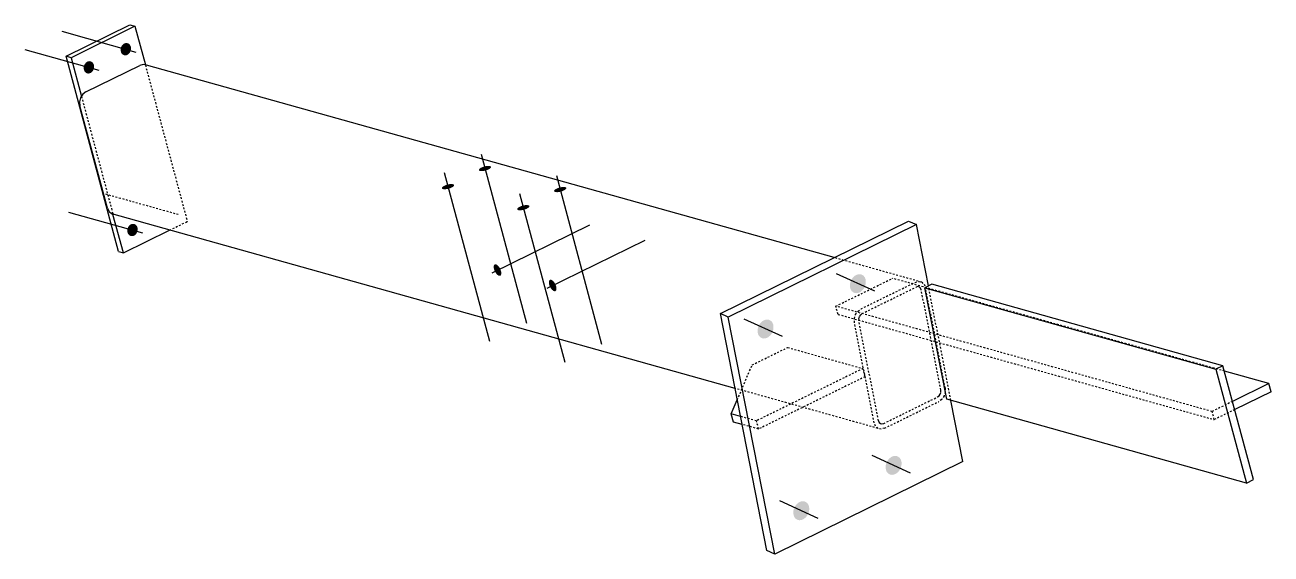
# Model space of a CAD drawing. Header units: millimetres. Extents: x 10 to 30124, y 3 to 600.
# Drawn here: x 8833 to 10224, y 10 to 600 of the extents above; entities that cross this region are included whole.
import ezdxf

# ---------------------------------------------------------------- set-up
doc = ezdxf.new("R2010")
doc.units = ezdxf.units.MM
doc.linetypes.add('DXK_LINE_DOT2', pattern=[3.9198, 1.9599, -1.9599])
doc.layers.add('STÅL', color=7, linetype='Continuous')

msp = doc.modelspace()

# ---------------------------------------------------------------- hatches: boundary and pattern name
at = {"layer": 'STÅL', "linetype": 'Continuous'}
for color, points in [(96, [(8940.5, 574.7), (8941, 576), (8941.8, 577.3), (8942.7, 578.3), (8943.7, 579.2), (8944.9, 579.7), (8946.1, 580), (8947.3, 580), (8948.5, 579.7), (8949.5, 579.1), (8950.4, 578.2), (8951.1, 577.1), (8951.6, 575.8), (8951.8, 574.5), (8951.8, 573), (8951.5, 571.6), (8951, 570.2), (8950.3, 569), (8949.3, 567.9), (8948.3, 567.1), (8947.1, 566.5), (8945.9, 566.2), (8944.7, 566.3), (8943.6, 566.6), (8942.5, 567.2), (8941.6, 568.1), (8940.9, 569.1), (8940.5, 570.4), (8940.2, 571.8), (8940.2, 573.2)]), (96, [(8899.3, 554.4), (8899.8, 555.8), (8900.6, 557), (8901.5, 558.1), (8902.5, 558.9), (8903.7, 559.5), (8904.9, 559.8), (8906.1, 559.7), (8907.3, 559.4), (8908.3, 558.8), (8909.2, 558), (8909.9, 556.9), (8910.4, 555.6), (8910.6, 554.2), (8910.6, 552.8), (8910.3, 551.3), (8909.8, 550), (8909.1, 548.7), (8908.1, 547.7), (8907.1, 546.8), (8905.9, 546.3), (8904.7, 546), (8903.5, 546), (8902.4, 546.3), (8901.3, 546.9), (8900.4, 547.8), (8899.7, 548.9), (8899.3, 550.2), (8899, 551.5), (8899.1, 553)]), (96, [(9347.2, 437.7), (9345.8, 437.3), (9344.4, 437.1), (9343.2, 437), (9342, 437.1), (9341.1, 437.2), (9340.4, 437.5), (9340, 437.9), (9339.8, 438.4), (9340, 439), (9340.5, 439.6), (9341.2, 440.2), (9342.1, 440.8), (9343.3, 441.3), (9344.6, 441.8), (9346, 442.3), (9347.4, 442.6), (9348.8, 442.8), (9350.1, 442.9), (9351.2, 442.9), (9352.2, 442.7), (9352.9, 442.4), (9353.3, 442), (9353.4, 441.5), (9353.2, 441), (9352.8, 440.4), (9352.1, 439.8), (9351.1, 439.2), (9349.9, 438.6), (9348.6, 438.1)]), (96, [(9306, 417.4), (9304.6, 417.1), (9303.2, 416.9), (9302, 416.8), (9300.8, 416.8), (9299.9, 417), (9299.2, 417.3), (9298.8, 417.7), (9298.6, 418.2), (9298.8, 418.7), (9299.3, 419.3), (9300, 419.9), (9301, 420.5), (9302.1, 421.1), (9303.4, 421.6), (9304.8, 422), (9306.2, 422.4), (9307.6, 422.6), (9308.9, 422.7), (9310, 422.6), (9311, 422.4), (9311.7, 422.2), (9312.1, 421.8), (9312.2, 421.3), (9312, 420.7), (9311.6, 420.1), (9310.9, 419.5), (9309.9, 418.9), (9308.7, 418.3), (9307.4, 417.8)]), (96, [(9431.2, 414.1), (9429.8, 413.8), (9428.4, 413.6), (9427.1, 413.5), (9426, 413.6), (9425, 413.7), (9424.3, 414), (9423.9, 414.4), (9423.8, 414.9), (9423.9, 415.5), (9424.4, 416), (9425.1, 416.7), (9426.1, 417.3), (9427.3, 417.8), (9428.6, 418.3), (9429.9, 418.8), (9431.4, 419.1), (9432.8, 419.3), (9434, 419.4), (9435.2, 419.4), (9436.1, 419.2), (9436.8, 418.9), (9437.2, 418.5), (9437.4, 418), (9437.2, 417.5), (9436.7, 416.9), (9436, 416.3), (9435, 415.7), (9433.9, 415.1), (9432.6, 414.6)]), (96, [(9390, 393.9), (9388.6, 393.6), (9387.2, 393.4), (9385.9, 393.3), (9384.8, 393.3), (9383.8, 393.5), (9383.1, 393.8), (9382.7, 394.2), (9382.6, 394.7), (9382.7, 395.2), (9383.2, 395.8), (9383.9, 396.4), (9384.9, 397), (9386.1, 397.6), (9387.4, 398.1), (9388.8, 398.5), (9390.2, 398.9), (9391.6, 399.1), (9392.8, 399.2), (9394, 399.1), (9394.9, 398.9), (9395.6, 398.7), (9396, 398.3), (9396.2, 397.8), (9396, 397.2), (9395.5, 396.6), (9394.8, 396), (9393.8, 395.4), (9392.7, 394.8), (9391.4, 394.3)]), (96, [(8948, 372.9), (8948.5, 374.3), (8949.2, 375.5), (8950.1, 376.6), (8951.2, 377.4), (8952.3, 378), (8953.6, 378.2), (8954.8, 378.2), (8955.9, 377.9), (8956.9, 377.3), (8957.8, 376.4), (8958.5, 375.3), (8959, 374.1), (8959.2, 372.7), (8959.2, 371.2), (8958.9, 369.8), (8958.4, 368.4), (8957.7, 367.2), (8956.8, 366.1), (8955.7, 365.3), (8954.6, 364.7), (8953.4, 364.5), (8952.1, 364.5), (8951, 364.8), (8950, 365.4), (8949.1, 366.3), (8948.4, 367.4), (8947.9, 368.6), (8947.7, 370), (8947.7, 371.4)]), (96, [(9363.6, 328.1), (9364.1, 326.7), (9364.6, 325.4), (9364.8, 324.1), (9364.9, 322.9), (9364.8, 321.9), (9364.5, 321.1), (9364, 320.5), (9363.4, 320.2), (9362.6, 320.2), (9361.8, 320.5), (9360.9, 321), (9360, 321.8), (9359.2, 322.7), (9358.4, 323.9), (9357.7, 325.2), (9357.1, 326.5), (9356.7, 327.9), (9356.4, 329.1), (9356.3, 330.3), (9356.5, 331.3), (9356.8, 332.2), (9357.2, 332.7), (9357.9, 333), (9358.6, 333.1), (9359.4, 332.8), (9360.3, 332.3), (9361.2, 331.5), (9362.1, 330.5), (9362.9, 329.4)]), (4, [(9755, 314.9), (9756.1, 316.9), (9757.5, 318.7), (9759.1, 320.1), (9760.9, 321.2), (9762.8, 321.8), (9764.6, 322), (9766.4, 321.7), (9768, 321), (9769.3, 319.9), (9770.4, 318.3), (9771.2, 316.5), (9771.5, 314.5), (9771.5, 312.3), (9771.1, 310.1), (9770.3, 307.9), (9769.2, 305.9), (9767.8, 304.2), (9766.2, 302.7), (9764.4, 301.6), (9762.5, 301), (9760.7, 300.8), (9758.9, 301.1), (9757.3, 301.8), (9755.9, 303), (9754.9, 304.5), (9754.1, 306.3), (9753.8, 308.3), (9753.8, 310.5), (9754.2, 312.7)]), (96, [(9425.1, 310.8), (9425.7, 309.5), (9426.1, 308.2), (9426.4, 306.9), (9426.4, 305.7), (9426.3, 304.7), (9426, 303.9), (9425.6, 303.3), (9424.9, 303), (9424.2, 303), (9423.4, 303.2), (9422.5, 303.8), (9421.6, 304.5), (9420.7, 305.5), (9419.9, 306.7), (9419.2, 307.9), (9418.6, 309.3), (9418.2, 310.6), (9418, 311.9), (9417.9, 313.1), (9418, 314.1), (9418.3, 314.9), (9418.8, 315.5), (9419.4, 315.8), (9420.2, 315.8), (9421, 315.6), (9421.9, 315), (9422.7, 314.3), (9423.6, 313.3), (9424.4, 312.1)]), (4, [(9652, 264.3), (9653.1, 266.3), (9654.5, 268.1), (9656.1, 269.5), (9657.9, 270.6), (9659.8, 271.2), (9661.6, 271.4), (9663.4, 271.1), (9665, 270.4), (9666.4, 269.2), (9667.4, 267.7), (9668.2, 265.9), (9668.5, 263.9), (9668.5, 261.7), (9668.1, 259.5), (9667.3, 257.3), (9666.2, 255.3), (9664.8, 253.5), (9663.2, 252.1), (9661.4, 251), (9659.5, 250.4), (9657.7, 250.2), (9655.9, 250.5), (9654.3, 251.2), (9653, 252.4), (9651.9, 253.9), (9651.1, 255.7), (9650.8, 257.7), (9650.8, 259.9), (9651.2, 262.1)]), (4, [(9794.8, 112.1), (9795.9, 114.1), (9797.3, 115.9), (9799, 117.3), (9800.7, 118.4), (9802.6, 119), (9804.4, 119.2), (9806.2, 118.9), (9807.8, 118.2), (9809.2, 117), (9810.3, 115.5), (9811, 113.7), (9811.4, 111.7), (9811.3, 109.5), (9810.9, 107.3), (9810.2, 105.1), (9809, 103.1), (9807.6, 101.3), (9806, 99.9), (9804.2, 98.8), (9802.4, 98.2), (9800.5, 98), (9798.8, 98.3), (9797.2, 99), (9795.8, 100.2), (9794.7, 101.7), (9794, 103.5), (9793.6, 105.5), (9793.6, 107.7), (9794, 109.9)]), (4, [(9691.8, 61.5), (9692.9, 63.5), (9694.3, 65.2), (9696, 66.7), (9697.7, 67.8), (9699.6, 68.4), (9701.5, 68.6), (9703.2, 68.3), (9704.8, 67.6), (9706.2, 66.4), (9707.3, 64.9), (9708, 63.1), (9708.4, 61), (9708.3, 58.9), (9707.9, 56.7), (9707.2, 54.5), (9706, 52.5), (9704.6, 50.7), (9703, 49.3), (9701.2, 48.2), (9699.4, 47.6), (9697.5, 47.4), (9695.8, 47.7), (9694.2, 48.4), (9692.8, 49.5), (9691.7, 51.1), (9691, 52.9), (9690.6, 54.9), (9690.6, 57.1), (9691, 59.3)])]:
    msp.add_hatch(color=color, dxfattribs=at).paths.add_polyline_path(points)

# ---------------------------------------------------------------- linework, layer by layer
at = {"layer": 'STÅL', "color": 2, "linetype": 'Continuous'}
for p, q in [((8879.3, 565.2), (8950.6, 600.2)), ((8956.2, 598.7), (8884.9, 563.6)), ((8950.6, 600.2), (8956.2, 598.7)), ((8956.2, 598.7), (8967.8, 555.5)), ((8937.7, 347.4), (8879.3, 565.2)), ((8884.9, 563.6), (8879.3, 565.2)), ((8884.9, 563.6), (8896.5, 520.5)), ((8965.5, 556.1), (8961.6, 555.1)), ((8969.2, 555.2), (8965.5, 556.1)), ((8901.4, 525.5), (8961.6, 555.1)), ((9736.1, 340.5), (8969.2, 555.2)), ((8895.5, 519), (8894.4, 514.5)), ((8894.4, 514.5), (8894.8, 510)), ((8898, 522.9), (8895.5, 519)), ((8901.4, 525.5), (8898, 522.9)), ((8925.4, 395.6), (8894.8, 510)), ((8925.4, 395.6), (8927.3, 391.8)), ((8927.3, 391.8), (8930.3, 389.3)), ((9625.6, 194.6), (8930.3, 389.3)), ((8943.3, 345.8), (8931.7, 388.8)), ((9609.2, 278.1), (9819.1, 381.3)), ((9827.9, 377.3), (9617.9, 274.1)), ((9819.1, 381.3), (9827.9, 377.3)), ((9841.3, 308.9), (9827.9, 377.3)), ((8943.3, 345.8), (8994.9, 371.2)), ((8937.7, 347.4), (8943.3, 345.8)), ((9845.3, 310.8), (9837.4, 306.9)), ((9861.8, 182.5), (9837.4, 306.9)), ((9837.4, 306.9), (10162, 216)), ((10169.9, 219.9), (9845.3, 310.8)), ((9661.1, 13.6), (9609.2, 278.1)), ((9617.9, 274.1), (9609.2, 278.1)), ((9669.9, 9.6), (9617.9, 274.1)), ((10169.9, 219.9), (10162, 216)), ((10162, 216), (10196, 88.9)), ((10204, 92.8), (10169.9, 219.9)), ((10221.1, 199.9), (10171.6, 213.8)), ((10221.1, 199.9), (10180.6, 180)), ((10223.6, 190.8), (10221.1, 199.9)), ((9621.4, 166.1), (9628.1, 181.7)), ((10196, 88.9), (9861.8, 182.5)), ((9879.8, 112.8), (9866.4, 181.2)), ((10223.6, 190.8), (10183, 170.9)), ((9623.9, 157), (9621.4, 166.1)), ((9631.7, 163.2), (9621.4, 166.1)), ((9633.5, 154.4), (9623.9, 157)), ((9879.8, 112.8), (9669.9, 9.6)), ((10196, 88.9), (10204, 92.8)), ((9669.9, 9.6), (9661.1, 13.6))]:
    msp.add_line(p, q, dxfattribs=at)
at = {"layer": 'STÅL', "color": 96, "linetype": 'Continuous'}
for p, q in [((8874.7, 593.1), (8957.2, 570)), ((8833.5, 572.9), (8916, 549.7)), ((9342.4, 455.8), (9392.8, 267.5)), ((9301.2, 435.6), (9351.6, 247.3)), ((9426.3, 432.3), (9476.8, 244)), ((9385.1, 412.1), (9435.6, 223.8)), ((8882.1, 391.3), (8964.6, 368.2)), ((9354.7, 323.7), (9463.6, 377.2)), ((9416.2, 306.5), (9525.2, 360))]:
    msp.add_line(p, q, dxfattribs=at)
at = {"layer": 'STÅL', "color": 7, "linetype": 'DXK_LINE_DOT2'}
for p, q in [((8967.8, 555.5), (9014.6, 380.8)), ((8896.5, 520.5), (8931.7, 388.8)), ((8994.9, 371.2), (9014.6, 380.8)), ((9833.8, 313.1), (9736.1, 340.5)), ((9738, 286.3), (9801.4, 317.4)), ((9766.2, 283.4), (9826.5, 312.9)), ((9767.3, 278), (9827.5, 307.6)), ((10171.6, 213.8), (9801.4, 317.4)), ((9826.5, 312.9), (9830.3, 313.9)), ((9829.4, 308.1), (9827.5, 307.6)), ((9831.2, 307.7), (9829.4, 308.1)), ((9830.3, 313.9), (9833.8, 313.1)), ((9832.5, 306.5), (9831.2, 307.7)), ((9833.3, 304.6), (9832.5, 306.5)), ((9833.8, 313.1), (9836.5, 310.7)), ((9836.5, 310.7), (9838.1, 307)), ((9860, 195), (9838.1, 307)), ((9866.4, 181.2), (9841.3, 308.9)), ((9855.3, 192.7), (9833.3, 304.6)), ((9740.5, 277.2), (9738, 286.3)), ((10157.7, 168.7), (9738, 286.3)), ((9760.1, 276.9), (9762.8, 280.8)), ((9762.8, 280.8), (9766.2, 283.4)), ((9767.3, 278), (9765.6, 276.7)), ((9740.5, 277.2), (10160.2, 159.7)), ((9758.8, 272.5), (9760.1, 276.9)), ((9758.8, 268), (9758.8, 272.5)), ((9780.8, 156.1), (9758.8, 268)), ((9764.2, 274.8), (9763.5, 272.6)), ((9763.5, 272.6), (9763.6, 270.4)), ((9785.6, 158.4), (9763.6, 270.4)), ((9765.6, 276.7), (9764.2, 274.8)), ((9644.7, 220.7), (9684.3, 240.2)), ((9684.3, 240.2), (9768.3, 216.7)), ((9628.1, 181.7), (9644.7, 220.7)), ((9768.3, 216.7), (9649.4, 158.3)), ((9770.7, 207.6), (9768.3, 216.7)), ((9770.7, 207.6), (9651.9, 149.2)), ((9860, 195), (9860.1, 190.6)), ((9785.1, 149.9), (9625.6, 194.6)), ((9791.4, 155.4), (9851.6, 185)), ((9851.6, 185), (9853.3, 186.3)), ((9856.1, 182.3), (9852.6, 179.7)), ((9853.3, 186.3), (9854.6, 188.2)), ((9854.6, 188.2), (9855.3, 190.5)), ((9855.3, 190.5), (9855.3, 192.7)), ((9858.7, 186.1), (9856.1, 182.3)), ((9860.1, 190.6), (9858.7, 186.1)), ((9792.4, 150.1), (9852.6, 179.7)), ((10180.6, 180), (10157.7, 168.7)), ((10160.2, 159.7), (10157.7, 168.7)), ((10183, 170.9), (10160.2, 159.7)), ((9649.4, 158.3), (9631.7, 163.2)), ((9651.9, 149.2), (9633.5, 154.4)), ((9651.9, 149.2), (9649.4, 158.3)), ((9782.3, 152.4), (9780.8, 156.1)), ((9785.6, 158.4), (9786.3, 156.6)), ((9786.3, 156.6), (9787.7, 155.3)), ((9787.7, 155.3), (9789.5, 154.9)), ((9789.5, 154.9), (9791.4, 155.4)), ((9785.1, 149.9), (9782.3, 152.4)), ((9788.6, 149.1), (9785.1, 149.9)), ((9792.4, 150.1), (9788.6, 149.1))]:
    msp.add_line(p, q, dxfattribs=at)
at = {"layer": 'STÅL', "color": 96, "linetype": 'DXK_LINE_DOT2'}
msp.add_line((8923.3, 411.6), (9005.8, 388.5), dxfattribs=at)
at = {"layer": 'STÅL', "color": 4, "linetype": 'Continuous'}
for p, q in [((9781.4, 302.9), (9738.7, 322.3)), ((9678.4, 252.3), (9635.7, 271.7)), ((9821.2, 100.1), (9778.5, 119.5)), ((9718.2, 49.5), (9675.5, 68.9))]:
    msp.add_line(p, q, dxfattribs=at)

doc.saveas('drawing.dxf')
